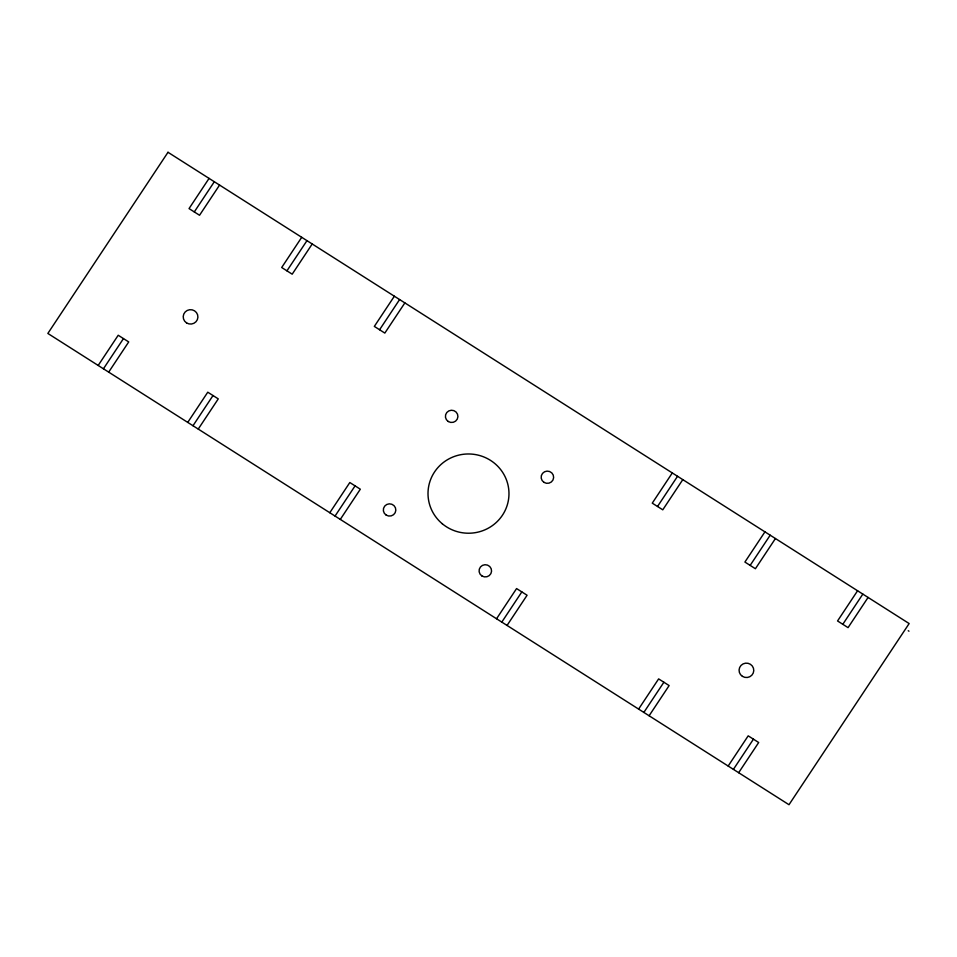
<?xml version="1.0" encoding="UTF-8"?>
<svg xmlns="http://www.w3.org/2000/svg" width="957" height="957" viewBox="0 0 957 957"><rect width="100%" height="100%" fill="white"/><g stroke="black" fill="none" stroke-linecap="round" stroke-linejoin="round"><path stroke-width="1.44" d="M209.069 178.397L189.043 208.59L199.546 215.265L219.572 185.072M194.295 211.928L214.32 181.734M98.188 365.442L118.213 335.249L128.716 341.924L108.691 372.117M103.44 368.78L123.465 338.587M301.718 237.312L281.693 267.505L292.196 274.18L312.209 243.987M286.944 270.843L306.97 240.65M187.739 422.396L207.765 392.203L218.268 398.878L198.243 429.071M192.991 425.733L213.016 395.54M394.356 296.215L374.331 326.409L384.834 333.084L404.859 302.902M379.582 329.746L399.607 299.553M329.794 512.725L349.819 482.531L360.322 489.206L340.297 519.4M335.046 516.062L355.071 485.869M496.551 618.76L516.577 588.567L527.08 595.242L507.054 625.435M501.803 622.098L521.828 591.904M672.293 472.949L652.267 503.143L662.77 509.818L682.796 479.624M657.519 506.48L677.544 476.287M638.606 709.089L658.631 678.896L669.134 685.571L649.109 715.764M643.858 712.427L663.883 682.233M764.93 531.865L744.905 562.058L755.408 568.733L775.433 538.54M750.156 565.396L770.182 535.202M728.169 766.031L748.195 735.837L758.686 742.512L738.66 772.706M733.409 769.368L753.434 739.175M857.58 590.768L837.554 620.961L848.058 627.636L868.083 597.443M842.806 624.299L862.831 594.106M908.229 630.711L908.971 631.189M168.001 152.283L47.85 333.443L788.999 804.717L909.15 623.557L168.001 152.283M186.555 322.904A7.357 7.201 1.8 0 0 197.908 317.245A7.357 7.201 1.8 0 0 187.213 310.451A7.357 7.201 1.8 0 0 186.555 322.904M742.417 676.36A7.357 7.201 1.8 0 0 753.769 670.713A7.357 7.201 1.8 0 0 743.075 663.907A7.357 7.201 1.8 0 0 742.417 676.36M442.158 523.658A40.481 39.62 1.8 0 0 508.287 500.918A40.481 39.62 1.8 0 0 455.018 456.214A40.481 39.62 1.8 0 0 442.158 523.658M448.259 421.499A6.256 6.125 1.8 0 0 457.913 416.69A6.256 6.125 1.8 0 0 448.821 410.9A6.256 6.125 1.8 0 0 448.259 421.499M543.983 482.364A6.256 6.125 1.8 0 0 553.636 477.555A6.256 6.125 1.8 0 0 544.545 471.777A6.256 6.125 1.8 0 0 543.983 482.364M481.909 575.958A6.256 6.125 1.8 0 0 491.563 571.15A6.256 6.125 1.8 0 0 482.472 565.372A6.256 6.125 1.8 0 0 481.909 575.958M386.173 515.093A6.256 6.125 1.8 0 0 395.827 510.284A6.256 6.125 1.8 0 0 386.736 504.495A6.256 6.125 1.8 0 0 386.173 515.093"/></g></svg>
